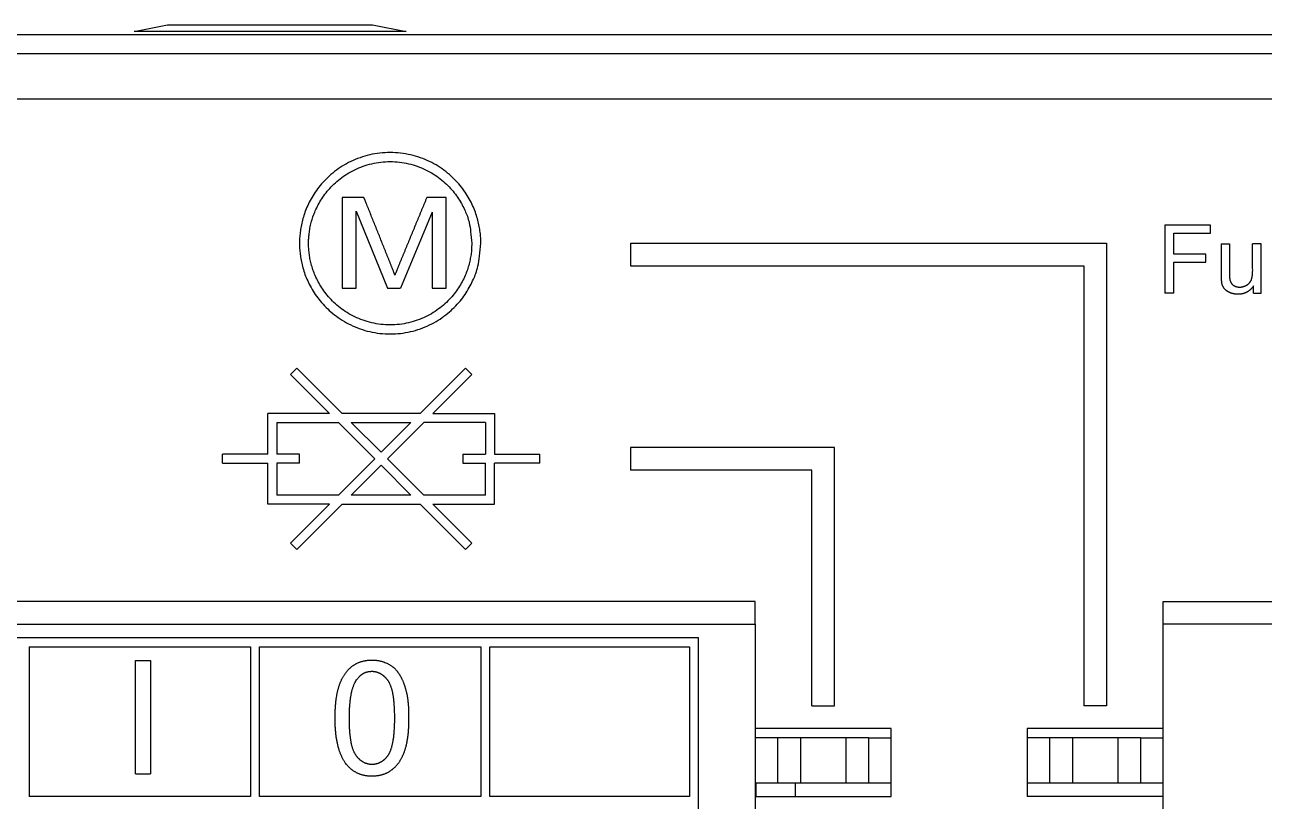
# Model space of a CAD drawing. Header units: millimetres. Extents: x 0 to 840, y -1485 to 297.
# Drawn here: x 83.947 to 86.681, y -1308.365 to -1306.653 of the extents above; entities that cross this region are included whole.
import ezdxf

# ---------------------------------------------------------------- set-up
doc = ezdxf.new("R2010")
doc.units = ezdxf.units.MM

# ---------------------------------------------------------------- blocks, each defined once
blk = doc.blocks.new('OTM30F3M_(40_60_63_80_100_125)')
at = {"linetype": 'Continuous'}
for p, q in [((7.1, 2.7121), (15.9, 2.7121)), ((15.9, 2.6121), (7.1, 2.6121)), ((9.11, 1.4541), (13.82, 1.4541)), ((15.9, 1.4541), (14.72, 1.4541))]:
    blk.add_line(p, q, dxfattribs=at)
for points in [[(12.45, 2.7611), (12.5241, 2.7758)], [(12.5241, 2.7758), (12.9759, 2.7758)], [(12.9759, 2.7758), (13.05, 2.7611)], [(7.0999, 2.7541), (22.9001, 2.7541)], [(13.05, 2.7611), (12.45, 2.7611)], [(12.9093, 2.3949), (12.9093, 2.1949)], [(12.9572, 2.3949), (12.9093, 2.3949)], [(13.1384, 2.3949), (13.0957, 2.3949)], [(13.1384, 2.1949), (13.1384, 2.3949)], [(12.94, 2.1949), (12.94, 2.3652)], [(12.94, 2.3652), (13.0094, 2.1949)], [(13.1078, 2.3623), (13.038, 2.1949)], [(13.1078, 2.3623), (13.1078, 2.1949)], [(14.8248, 2.3341), (14.7236, 2.3341)], [(14.7236, 2.3341), (14.7236, 2.1841)], [(14.8248, 2.3164), (14.8248, 2.3341)], [(14.7434, 2.3164), (14.8248, 2.3164)], [(14.7434, 2.2699), (14.7434, 2.3164)], [(13.545, 2.2941), (13.545, 2.2441)], [(13.545, 2.2941), (14.595, 2.2941)], [(14.595, 2.2941), (14.595, 1.2741)], [(14.8139, 2.2699), (14.7434, 2.2699)], [(14.8139, 2.2523), (14.8139, 2.2699)], [(14.8478, 2.2928), (14.8662, 2.2928)], [(14.9359, 2.2928), (14.9175, 2.2928)], [(14.9359, 2.1841), (14.9359, 2.2928)], [(13.545, 2.2441), (14.545, 2.2441)], [(14.545, 2.2441), (14.545, 1.2741)], [(14.7434, 2.2523), (14.8139, 2.2523)], [(14.7434, 2.1841), (14.7434, 2.2523)], [(12.9093, 2.1949), (12.94, 2.1949)], [(13.0094, 2.1949), (13.038, 2.1949)], [(13.1078, 2.1949), (13.1384, 2.1949)], [(14.9195, 2.1841), (14.9195, 2.2001)], [(14.7434, 2.1841), (14.7236, 2.1841)], [(14.9195, 2.1841), (14.9359, 2.1841)], [(12.8091, 2.0191), (12.795, 2.005)], [(12.795, 2.005), (12.8809, 1.9191)], [(12.9091, 1.9191), (12.8091, 2.0191)], [(13.1809, 2.0191), (13.0809, 1.9191)], [(13.1091, 1.9191), (13.195, 2.005)], [(13.195, 2.005), (13.1809, 2.0191)], [(12.8809, 1.9191), (12.745, 1.9191)], [(12.745, 1.8291), (12.745, 1.9191)], [(13.0809, 1.9191), (12.9091, 1.9191)], [(13.1091, 1.9191), (13.245, 1.9191)], [(13.245, 1.9191), (13.245, 1.8291)], [(12.765, 1.8991), (12.9009, 1.8991)], [(12.765, 1.8991), (12.765, 1.8291)], [(12.9009, 1.8991), (12.9809, 1.8191)], [(12.995, 1.8332), (12.9291, 1.8991)], [(12.9291, 1.8991), (13.0609, 1.8991)], [(13.0609, 1.8991), (12.995, 1.8332)], [(13.0091, 1.8191), (13.0891, 1.8991)], [(13.225, 1.8991), (13.0891, 1.8991)], [(13.225, 1.8991), (13.225, 1.8291)], [(13.545, 1.8441), (13.545, 1.7941)], [(13.995, 1.8441), (13.545, 1.8441)], [(13.995, 1.2741), (13.995, 1.8441)], [(12.745, 1.8291), (12.645, 1.8291)], [(12.645, 1.8091), (12.645, 1.8291)], [(12.645, 1.8091), (12.745, 1.8091)], [(12.745, 1.7191), (12.745, 1.8091)], [(12.815, 1.8291), (12.765, 1.8291)], [(12.765, 1.8091), (12.765, 1.7391)], [(12.815, 1.8091), (12.765, 1.8091)], [(12.815, 1.8091), (12.815, 1.8291)], [(12.9809, 1.8191), (12.9009, 1.7391)], [(12.9291, 1.7391), (12.995, 1.805)], [(12.995, 1.805), (13.0609, 1.7391)], [(13.0891, 1.7391), (13.0091, 1.8191)], [(13.175, 1.8291), (13.175, 1.8091)], [(13.175, 1.8291), (13.225, 1.8291)], [(13.175, 1.8091), (13.225, 1.8091)], [(13.225, 1.7391), (13.225, 1.8091)], [(13.245, 1.8291), (13.345, 1.8291)], [(13.245, 1.7191), (13.245, 1.8091)], [(13.345, 1.8091), (13.245, 1.8091)], [(13.345, 1.8091), (13.345, 1.8291)], [(13.945, 1.7941), (13.545, 1.7941)], [(13.945, 1.2741), (13.945, 1.7941)], [(12.9009, 1.7391), (12.765, 1.7391)], [(13.0609, 1.7391), (12.9291, 1.7391)], [(13.225, 1.7391), (13.0891, 1.7391)], [(12.8809, 1.7191), (12.745, 1.7191)], [(12.8809, 1.7191), (12.795, 1.6332)], [(12.8091, 1.6191), (12.9091, 1.7191)], [(12.9091, 1.7191), (13.0809, 1.7191)], [(13.0809, 1.7191), (13.1809, 1.6191)], [(13.1091, 1.7191), (13.245, 1.7191)], [(13.195, 1.6332), (13.1091, 1.7191)], [(12.795, 1.6332), (12.8091, 1.6191)], [(13.1809, 1.6191), (13.195, 1.6332)], [(13.82, 1.5041), (9.11, 1.5041)], [(13.82, 1.4541), (13.82, 1.5041)], [(14.72, 1.4541), (14.72, 1.5041)], [(14.72, 1.5041), (15.9, 1.5041)], [(13.82, 1.4541), (13.82, 0.9441)], [(14.72, 0.9441), (14.72, 1.4541)], [(13.695, 1.4241), (9.195, 1.4241)], [(13.695, 0.1541), (13.695, 1.4241)], [(12.219, 1.4041), (12.219, 1.0741)], [(12.219, 1.4041), (12.707, 1.4041)], [(12.707, 1.4041), (12.707, 1.0741)], [(12.727, 1.4041), (13.215, 1.4041)], [(12.727, 1.0741), (12.727, 1.4041)], [(13.215, 1.4041), (13.215, 1.0741)], [(13.235, 1.4041), (13.675, 1.4041)], [(13.235, 1.0741), (13.235, 1.4041)], [(13.675, 1.4041), (13.675, 1.0741)], [(12.4534, 1.3741), (12.4866, 1.3741)], [(12.4534, 1.1241), (12.4534, 1.3741)], [(12.4866, 1.3741), (12.4866, 1.1241)], [(13.945, 1.2741), (13.995, 1.2741)], [(14.595, 1.2741), (14.545, 1.2741)], [(12.4534, 1.1241), (12.4866, 1.1241)], [(12.707, 1.0741), (12.219, 1.0741)], [(13.215, 1.0741), (12.727, 1.0741)], [(13.675, 1.0741), (13.235, 1.0741)]]:
    blk.add_lwpolyline(points, dxfattribs=at)
for points in [[(13.215, 2.2941), (13.2147, 2.3059, 0.019023), (13.2135, 2.3183, 0.015782), (13.2115, 2.3313, 0.01526), (13.2084, 2.3449, 0.017413), (13.2042, 2.359, 0.018437), (13.1986, 2.3735, 0.019478), (13.1915, 2.3882, 0.020194), (13.1827, 2.4031, 0.021569), (13.1722, 2.4177, 0.022348), (13.1598, 2.432, 0.023652), (13.1455, 2.4456, 0.024353), (13.1294, 2.4581, 0.025558), (13.1115, 2.4693, 0.026139), (13.0919, 2.4787, 0.0271), (13.071, 2.4861, 0.027501), (13.049, 2.4912, 0.02809), (13.0264, 2.4937, 0.02827), (13.0036, 2.4938, 0.028393), (12.981, 2.4912, 0.028332), (12.959, 2.4861, 0.027969), (12.9381, 2.4787, 0.027674), (12.9185, 2.4693, 0.026884), (12.9006, 2.4581, 0.026387), (12.8844, 2.4456, 0.025289), (12.8702, 2.432, 0.024638), (12.8578, 2.4177, 0.023361), (12.8473, 2.4031, 0.022623), (12.8385, 2.3882, 0.021305), (12.8314, 2.3735, 0.020511), (12.8258, 2.359, 0.019165), (12.8216, 2.3449, 0.018459), (12.8185, 2.3313, 0.017399), (12.8165, 2.3182, 0.016453), (12.8153, 2.3059, 0.014808), (12.815, 2.2941, 0.015258), (12.8153, 2.2823, 0.015258), (12.8165, 2.27, 0.014808), (12.8185, 2.2569, 0.016453), (12.8216, 2.2433, 0.017399), (12.8258, 2.2292, 0.018459), (12.8314, 2.2147, 0.019165), (12.8385, 2.2, 0.020511), (12.8473, 2.1851, 0.021305), (12.8578, 2.1705, 0.022623), (12.8702, 2.1562, 0.023361), (12.8844, 2.1426, 0.024638), (12.9006, 2.1301, 0.025289), (12.9185, 2.1189, 0.026387), (12.9381, 2.1095, 0.026884), (12.959, 2.1021, 0.027675), (12.981, 2.097, 0.027969), (13.0036, 2.0944, 0.028328), (13.0264, 2.0945, 0.028394), (13.049, 2.097, 0.028286), (13.071, 2.1021, 0.028086), (13.0919, 2.1095, 0.02744), (13.1115, 2.1189, 0.027116), (13.1294, 2.1301, 0.026364), (13.1455, 2.1426, 0.025496), (13.1598, 2.1562, 0.023567), (13.1722, 2.1704, 0.023888), (13.1827, 2.1851, 0.024917), (13.1915, 2.2004, 0.020737), (13.1986, 2.2147, 0.012), (13.2041, 2.2277, 0.022891), (13.2084, 2.2433, 0.034855), (13.2121, 2.2657, 0.019742), (13.215, 2.2941, 0.012138)], [(13.195, 2.2941), (13.1947, 2.2835, -0.019023), (13.1937, 2.2724, -0.015782), (13.1918, 2.2606, -0.01526), (13.1891, 2.2484, -0.017413), (13.1853, 2.2357, -0.018437), (13.1802, 2.2227, -0.019478), (13.1738, 2.2094, -0.020194), (13.1659, 2.196, -0.021569), (13.1565, 2.1828, -0.022348), (13.1453, 2.17, -0.023652), (13.1325, 2.1578, -0.024353), (13.118, 2.1465, -0.025558), (13.1018, 2.1364, -0.026139), (13.0842, 2.1279, -0.0271), (13.0654, 2.1213, -0.027501), (13.0456, 2.1167, -0.02809), (13.0253, 2.1144, -0.02827), (13.0047, 2.1144, -0.028393), (12.9844, 2.1168, -0.028332), (12.9646, 2.1213, -0.027969), (12.9458, 2.128, -0.027674), (12.9282, 2.1364, -0.026884), (12.912, 2.1465, -0.026387), (12.8975, 2.1577, -0.025289), (12.8847, 2.17, -0.024638), (12.8735, 2.1828, -0.023361), (12.8641, 2.196, -0.022623), (12.8562, 2.2094, -0.021305), (12.8498, 2.2227, -0.020511), (12.8447, 2.2357, -0.019165), (12.8409, 2.2484, -0.018459), (12.8381, 2.2606, -0.017399), (12.8363, 2.2724, -0.016453), (12.8353, 2.2835, -0.014808), (12.835, 2.2941, -0.015258), (12.8353, 2.3047, -0.015258), (12.8363, 2.3158, -0.014808), (12.8381, 2.3276, -0.016453), (12.8409, 2.3398, -0.017399), (12.8447, 2.3525, -0.018459), (12.8498, 2.3655, -0.019165), (12.8562, 2.3788, -0.020511), (12.8641, 2.3922, -0.021305), (12.8735, 2.4054, -0.022623), (12.8847, 2.4182, -0.023361), (12.8975, 2.4305, -0.024638), (12.912, 2.4417, -0.025289), (12.9282, 2.4518, -0.026387), (12.9458, 2.4602, -0.026884), (12.9646, 2.4669, -0.027675), (12.9844, 2.4714, -0.027969), (13.0047, 2.4738, -0.028328), (13.0253, 2.4738, -0.028394), (13.0456, 2.4715, -0.028286), (13.0654, 2.4669, -0.028086), (13.0842, 2.4603, -0.02744), (13.1018, 2.4518, -0.027116), (13.118, 2.4417, -0.026364), (13.1325, 2.4304, -0.025496), (13.1453, 2.4182, -0.023567), (13.1565, 2.4055, -0.023888), (13.1659, 2.3922, -0.024917), (13.1738, 2.3785, -0.020737), (13.1802, 2.3655, -0.012), (13.1852, 2.3538, -0.022891), (13.1891, 2.3398, -0.034855), (13.1924, 2.3196, -0.019742), (13.195, 2.2941, -0.012138)], [(13.0254, 2.2237), (13.0249, 2.2253, 0.001004), (13.0242, 2.2269, 0.000861), (13.0236, 2.2287, 0.000759), (13.0229, 2.2306, 0.000697), (13.0221, 2.2326, 0.000634), (13.0213, 2.2348, 0.000583), (13.0204, 2.237, 0.000537), (13.0195, 2.2394, 0.000504), (13.0185, 2.2419, 0.000466), (13.0175, 2.2445, 0.000431), (13.0164, 2.2472, 0.000416), (13.0153, 2.25, 0.000425), (13.0141, 2.253, 0.000309), (13.0129, 2.256, 0.000082), (13.0117, 2.259, -0.000009), (13.0105, 2.262, -0.000001), (13.0092, 2.265, 0.000002), (13.008, 2.2681, 0), (13.0068, 2.2711, -0.000001), (13.0056, 2.2741, 0), (13.0044, 2.2771, 0), (13.0032, 2.2801), (13.002, 2.2832, 0), (13.0008, 2.2862), (12.9996, 2.2892), (12.9983, 2.2922), (12.9971, 2.2952), (12.9959, 2.2983), (12.9947, 2.3013), (12.9935, 2.3043), (12.9923, 2.3073), (12.9911, 2.3103), (12.9899, 2.3134), (12.9887, 2.3164), (12.9874, 2.3194), (12.9862, 2.3224), (12.985, 2.3254), (12.9838, 2.3285), (12.9826, 2.3315), (12.9814, 2.3345), (12.9802, 2.3375), (12.979, 2.3405), (12.9778, 2.3436), (12.9765, 2.3466), (12.9753, 2.3496), (12.9741, 2.3526), (12.9729, 2.3556), (12.9717, 2.3587), (12.9705, 2.3617), (12.9693, 2.3647), (12.9681, 2.3677), (12.9669, 2.3707), (12.9656, 2.3739), (12.9644, 2.3768), (12.9634, 2.3794), (12.962, 2.3828), (12.9599, 2.3881), (12.9572, 2.3949)], [(13.0957, 2.3949), (13.0944, 2.3919, -0.000022), (13.0932, 2.3889, -0.000023), (13.0919, 2.3858, -0.000022), (13.0907, 2.3828, -0.00002), (13.0894, 2.3798, -0.000018), (13.0882, 2.3768, -0.000016), (13.0869, 2.3737, -0.000015), (13.0857, 2.3707, -0.000013), (13.0844, 2.3677, -0.000011), (13.0832, 2.3647, -0.00001), (13.0819, 2.3617, -0.000008), (13.0807, 2.3586, -0.000006), (13.0794, 2.3556, -0.000005), (13.0782, 2.3526, -0.000003), (13.0769, 2.3496, -0.000001), (13.0757, 2.3466, 0), (13.0744, 2.3435, 0.000002), (13.0732, 2.3405, 0.000004), (13.0719, 2.3375, 0.000005), (13.0707, 2.3345, 0.000007), (13.0694, 2.3315, 0.000009), (13.0682, 2.3284, 0.00001), (13.0669, 2.3254, 0.000012), (13.0657, 2.3224, 0.000014), (13.0644, 2.3194, 0.000015), (13.0632, 2.3163, 0.000017), (13.0619, 2.3133, 0.000018), (13.0607, 2.3103, 0.00002), (13.0594, 2.3073, 0.000022), (13.0582, 2.3043, 0.000024), (13.0569, 2.3012, 0.000025), (13.0557, 2.2982, 0.000027), (13.0544, 2.2952, 0.000028), (13.0532, 2.2922, 0.00003), (13.052, 2.2891, 0.000032), (13.0507, 2.2861, 0.000033), (13.0495, 2.2831, 0.000035), (13.0482, 2.2801, 0.000037), (13.047, 2.277, 0.000038), (13.0457, 2.274, 0.000039), (13.0445, 2.271, 0.000042), (13.0432, 2.268, 0.000046), (13.042, 2.265, 0.000044), (13.0408, 2.2619, 0.000036), (13.0395, 2.2589, 0.000051), (13.0383, 2.2559, 0.000094), (13.0371, 2.2529, 0.000151), (13.0359, 2.25, 0.000241), (13.0347, 2.2473, 0.000288), (13.0337, 2.2446, 0.000286), (13.0326, 2.242, 0.000362), (13.0316, 2.2396, 0.000522), (13.0307, 2.2372, 0.000443), (13.0298, 2.235, 0.000124), (13.029, 2.233, 0.000764), (13.0282, 2.2308, 0.001719), (13.0269, 2.2276, 0.001028), (13.0254, 2.2237, 0.000593)], [(14.8478, 2.2928), (14.8478, 2.2913), (14.8478, 2.2897), (14.8478, 2.2882), (14.8478, 2.2867), (14.8478, 2.2852), (14.8478, 2.2837), (14.8478, 2.2822), (14.8478, 2.2807), (14.8478, 2.2791), (14.8478, 2.2776), (14.8478, 2.2761), (14.8478, 2.2746), (14.8478, 2.2731), (14.8478, 2.2716), (14.8478, 2.2701), (14.8478, 2.2686), (14.8478, 2.267), (14.8478, 2.2655), (14.8478, 2.264), (14.8478, 2.2625), (14.8478, 2.261), (14.8478, 2.2595), (14.8478, 2.258), (14.8478, 2.2564), (14.8478, 2.2549), (14.8478, 2.2534), (14.8478, 2.2519), (14.8478, 2.2504), (14.8478, 2.2489), (14.8478, 2.2474, 0), (14.8478, 2.2458), (14.8478, 2.2443, 0), (14.8478, 2.2428), (14.8478, 2.2413, 0), (14.8478, 2.2398, 0), (14.8478, 2.2383, 0.000001), (14.8478, 2.2368, 0), (14.8478, 2.2352, -0.000003), (14.8478, 2.2337, 0.000001), (14.8478, 2.2322, 0.000011), (14.8478, 2.2307, -0.000003), (14.8478, 2.2292, -0.000044), (14.8478, 2.2277, 0.00001), (14.8478, 2.2262, 0.000174), (14.8478, 2.2247, 0.000626), (14.8478, 2.2232, 0.001544), (14.8478, 2.2218, 0.002027), (14.8479, 2.2204, 0.002015), (14.8479, 2.2191, 0.002042), (14.848, 2.2179, 0.002115), (14.848, 2.2167, 0.00256), (14.8481, 2.2155, 0.003345), (14.8482, 2.2144, 0.002822), (14.8482, 2.2134, 0.001024), (14.8483, 2.2125, 0.004476), (14.8484, 2.2115, 0.009492), (14.8487, 2.21, 0.00567), (14.849, 2.2082, 0.003313)], [(14.8662, 2.2928), (14.8662, 2.29, 0.000001), (14.8662, 2.2873, 0.000001), (14.8662, 2.2845, 0.000001), (14.8662, 2.2818, 0.000001), (14.8662, 2.279, 0.000001), (14.8662, 2.2762, 0.000002), (14.8662, 2.2735, 0.000002), (14.8662, 2.2707, 0.000002), (14.8662, 2.268, 0.000003), (14.8662, 2.2652, 0.000003), (14.8662, 2.2625, 0.000003), (14.8662, 2.2597, 0.000003), (14.8662, 2.257, 0.000004), (14.8662, 2.2542, 0.000007), (14.8662, 2.2515, 0.000004), (14.8662, 2.2487, -0.000006), (14.8662, 2.246, 0.000008), (14.8662, 2.2432, 0.000049), (14.8662, 2.2405, -0.000004), (14.8662, 2.2377, -0.000166), (14.8662, 2.2349, 0.000049), (14.8662, 2.2322, 0.000708), (14.8663, 2.2296, 0.001329), (14.8663, 2.2271, 0.002115), (14.8663, 2.2248, 0.002756), (14.8664, 2.2226, 0.003122), (14.8665, 2.2207, 0.003706), (14.8666, 2.2189, 0.004592), (14.8667, 2.2173, 0.005769), (14.8669, 2.2158, 0.007351), (14.8671, 2.2146, 0.009487), (14.8673, 2.2135, 0.011734), (14.8675, 2.2125, 0.013027), (14.8678, 2.2116, 0.010288), (14.8681, 2.2107, 0.008706), (14.8684, 2.2098, 0.010192), (14.8688, 2.209, 0.011108), (14.8692, 2.2081, 0.011071), (14.8696, 2.2074, 0.01121), (14.8701, 2.2066, 0.01162), (14.8706, 2.2059, 0.011924), (14.8711, 2.2051, 0.012101), (14.8716, 2.2045, 0.012243), (14.8722, 2.2038, 0.012369), (14.8728, 2.2032, 0.012428), (14.8735, 2.2026, 0.012444), (14.8742, 2.202, 0.012366), (14.8749, 2.2015, 0.012237), (14.8756, 2.201, 0.011947), (14.8764, 2.2005, 0.011561), (14.8772, 2.2001, 0.011219), (14.8781, 2.1997, 0.010913), (14.879, 2.1993, 0.010634), (14.8799, 2.1989, 0.010389), (14.8808, 2.1986, 0.010167), (14.8817, 2.1984, 0.009984), (14.8827, 2.1981, 0.00982), (14.8836, 2.1979, 0.009697), (14.8846, 2.1978, 0.009582), (14.8856, 2.1976, 0.009504), (14.8866, 2.1975, 0.009449), (14.8877, 2.1975, 0.009454), (14.8887, 2.1975, 0.009378), (14.8897, 2.1975, 0.009254), (14.8908, 2.1975, 0.009081), (14.8918, 2.1976, 0.008861), (14.8929, 2.1978, 0.008694), (14.894, 2.198, 0.008568), (14.895, 2.1982, 0.008468), (14.896, 2.1984, 0.008394), (14.8971, 2.1987, 0.008349), (14.8981, 2.199, 0.008334), (14.8991, 2.1994, 0.008344), (14.9002, 2.1998, 0.008386), (14.9011, 2.2002, 0.00845), (14.9021, 2.2006, 0.008548), (14.9031, 2.2011, 0.008665), (14.904, 2.2017, 0.008819), (14.9049, 2.2022, 0.008989), (14.9058, 2.2028, 0.009199), (14.9067, 2.2034, 0.00942), (14.9075, 2.2041, 0.009685), (14.9084, 2.2047, 0.009955), (14.9091, 2.2054, 0.01027), (14.9099, 2.2062, 0.010584), (14.9106, 2.2069, 0.010941), (14.9113, 2.2077, 0.011288), (14.9119, 2.2085, 0.011687), (14.9125, 2.2094, 0.012041), (14.913, 2.2102, 0.012366), (14.9135, 2.2111, 0.012794), (14.914, 2.212, 0.013587), (14.9144, 2.213, 0.013082), (14.9148, 2.214, 0.010381), (14.9151, 2.215, 0.00854), (14.9154, 2.2161, 0.0078), (14.9157, 2.2172, 0.007211), (14.916, 2.2184, 0.00685), (14.9163, 2.2197, 0.006455), (14.9165, 2.221, 0.006109), (14.9167, 2.2224, 0.005778), (14.9169, 2.2239, 0.005531), (14.9171, 2.2254, 0.005245), (14.9172, 2.2269, 0.00499), (14.9174, 2.2286, 0.004825), (14.9174, 2.2302, 0.004797), (14.9175, 2.232, 0.004408), (14.9175, 2.2338, 0.003757), (14.9175, 2.2356, 0.002438), (14.9175, 2.2374, 0.000238), (14.9175, 2.2393, -0.000514), (14.9175, 2.2411, -0.000048), (14.9175, 2.243, 0.000107), (14.9175, 2.2448, -0.000011), (14.9175, 2.2467, -0.000049), (14.9175, 2.2485, -0.000019), (14.9175, 2.2504, -0.000008), (14.9175, 2.2522, -0.000015), (14.9175, 2.254, -0.000017), (14.9175, 2.2559, -0.000014), (14.9175, 2.2577, -0.000013), (14.9175, 2.2596, -0.000013), (14.9175, 2.2614, -0.000012), (14.9175, 2.2633, -0.000011), (14.9175, 2.2651, -0.000011), (14.9175, 2.267, -0.00001), (14.9175, 2.2688, -0.000009), (14.9175, 2.2706, -0.000009), (14.9175, 2.2725, -0.000008), (14.9175, 2.2743, -0.000007), (14.9175, 2.2762, -0.000007), (14.9175, 2.278, -0.000006), (14.9175, 2.2799, -0.000005), (14.9175, 2.2817, -0.000003), (14.9175, 2.2833, -0.000005), (14.9175, 2.2854, -0.000005), (14.9175, 2.2886, -0.000002), (14.9175, 2.2928, -0.000001)], [(14.9195, 2.2001), (14.9187, 2.199, -0.00584), (14.9179, 2.198, -0.005987), (14.9172, 2.197, -0.006138), (14.9164, 2.196, -0.006281), (14.9156, 2.1951, -0.006426), (14.9147, 2.1942, -0.006562), (14.9139, 2.1933, -0.006699), (14.9131, 2.1925, -0.006824), (14.9122, 2.1917, -0.006947), (14.9113, 2.1909, -0.007058), (14.9104, 2.1902, -0.007164), (14.9095, 2.1895, -0.007256), (14.9086, 2.1888, -0.007341), (14.9076, 2.1881, -0.007411), (14.9067, 2.1875, -0.007472), (14.9057, 2.1869, -0.007517), (14.9047, 2.1864, -0.00755), (14.9037, 2.1858, -0.007569), (14.9027, 2.1853, -0.007574), (14.9016, 2.1849, -0.007564), (14.9006, 2.1844, -0.00754), (14.8995, 2.184, -0.007504), (14.8984, 2.1837, -0.007452), (14.8973, 2.1833, -0.00739), (14.8962, 2.183, -0.007313), (14.8951, 2.1827, -0.007228), (14.894, 2.1825, -0.007129), (14.8928, 2.1823, -0.007022), (14.8916, 2.1821, -0.006906), (14.8904, 2.1819, -0.006793), (14.8892, 2.1818, -0.006651), (14.888, 2.1817, -0.006483), (14.8868, 2.1816, -0.006383), (14.8855, 2.1816, -0.006402), (14.8843, 2.1816, -0.006563), (14.883, 2.1817, -0.007032), (14.8818, 2.1817, -0.007186), (14.8805, 2.1818, -0.006918), (14.8793, 2.182, -0.006775), (14.8781, 2.1821, -0.006735), (14.8768, 2.1824, -0.006699), (14.8756, 2.1826, -0.006631), (14.8744, 2.1829, -0.006603), (14.8732, 2.1832, -0.006583), (14.8721, 2.1835, -0.006593), (14.8709, 2.1838, -0.006603), (14.8698, 2.1842, -0.006645), (14.8687, 2.1846, -0.006695), (14.8676, 2.1851, -0.006776), (14.8666, 2.1855, -0.006867), (14.8655, 2.186, -0.006992), (14.8645, 2.1865, -0.00713), (14.8635, 2.187, -0.007304), (14.8626, 2.1876, -0.007495), (14.8617, 2.1882, -0.007725), (14.8608, 2.1887, -0.007979), (14.8599, 2.1893, -0.008273), (14.8591, 2.19, -0.008597), (14.8583, 2.1906, -0.008966), (14.8576, 2.1913, -0.009371), (14.8569, 2.1919, -0.009823), (14.8562, 2.1926, -0.010319), (14.8556, 2.1933, -0.010861), (14.855, 2.1941, -0.011438), (14.8545, 2.1948, -0.010818), (14.854, 2.1955, -0.008295), (14.8535, 2.1963, -0.007247), (14.853, 2.1971, -0.007709), (14.8526, 2.1979, -0.007511), (14.8521, 2.1987, -0.0068), (14.8517, 2.1996, -0.007351), (14.8513, 2.2005, -0.00864), (14.851, 2.2014, -0.006386), (14.8506, 2.2023, -0.002105), (14.8503, 2.2031, -0.008829), (14.85, 2.2042, -0.014548), (14.8495, 2.2059, -0.006779), (14.849, 2.2082, -0.003502)], [(12.9182, 1.1458), (12.9166, 1.1479, -0.009032), (12.915, 1.1501, -0.008783), (12.9135, 1.1524, -0.008513), (12.912, 1.1548, -0.008247), (12.9106, 1.1573, -0.007966), (12.9093, 1.1599, -0.007694), (12.908, 1.1626, -0.007411), (12.9067, 1.1653, -0.007142), (12.9055, 1.1682, -0.006866), (12.9044, 1.1711, -0.006607), (12.9033, 1.1741, -0.006343), (12.9023, 1.1772, -0.006096), (12.9014, 1.1804, -0.005848), (12.9005, 1.1837, -0.005617), (12.8996, 1.1871, -0.005386), (12.8988, 1.1905, -0.005173), (12.8981, 1.1941, -0.00496), (12.8974, 1.1977, -0.004764), (12.8968, 1.2014, -0.004569), (12.8962, 1.2052, -0.00439), (12.8957, 1.2091, -0.004211), (12.8952, 1.2131, -0.004045), (12.8948, 1.2172, -0.003887), (12.8944, 1.2214, -0.003746), (12.8941, 1.2256, -0.003588), (12.8939, 1.2299, -0.003433), (12.8937, 1.2344, -0.003332), (12.8936, 1.2389, -0.00326), (12.8935, 1.2435, -0.003052), (12.8935, 1.2482, -0.002844), (12.8935, 1.2528, -0.002802), (12.8936, 1.2574, -0.002861), (12.8937, 1.2619, -0.003003), (12.8939, 1.2662, -0.003146), (12.8942, 1.2705, -0.003292), (12.8945, 1.2746, -0.003454), (12.8948, 1.2787, -0.003631), (12.8952, 1.2827, -0.003807), (12.8956, 1.2866, -0.004001), (12.8961, 1.2903, -0.004203), (12.8967, 1.294, -0.004425), (12.8973, 1.2976, -0.004653), (12.8979, 1.3011, -0.004901), (12.8986, 1.3044, -0.005155), (12.8994, 1.3077, -0.005439), (12.9002, 1.3109, -0.005739), (12.9011, 1.314, -0.006038), (12.902, 1.317, -0.006297), (12.903, 1.3199, -0.006311), (12.904, 1.3227, -0.005885), (12.905, 1.3254, -0.005821), (12.9062, 1.3281, -0.006156), (12.9073, 1.3307, -0.006421), (12.9086, 1.3333, -0.006596), (12.9098, 1.3358, -0.006801), (12.9112, 1.3382, -0.00703), (12.9125, 1.3405, -0.007259), (12.9139, 1.3428, -0.007476), (12.9154, 1.345, -0.007698), (12.9169, 1.3471, -0.007916), (12.9185, 1.3492, -0.008131), (12.9201, 1.3511, -0.008337), (12.9218, 1.3531, -0.008535), (12.9236, 1.3549, -0.008722), (12.9253, 1.3566, -0.008895), (12.9272, 1.3583, -0.009054), (12.929, 1.3599, -0.009194), (12.931, 1.3615, -0.009317), (12.933, 1.3629, -0.009414), (12.935, 1.3643, -0.009493), (12.9371, 1.3656, -0.009542), (12.9392, 1.3668, -0.009573), (12.9414, 1.3679, -0.00957), (12.9437, 1.369, -0.00955), (12.9459, 1.37, -0.009495), (12.9483, 1.3709, -0.009428), (12.9507, 1.3717, -0.009322), (12.9531, 1.3724, -0.009206), (12.9556, 1.3731, -0.009064), (12.9582, 1.3736, -0.008926), (12.9608, 1.3741, -0.008726), (12.9635, 1.3745, -0.008512), (12.9662, 1.3748, -0.008358), (12.9689, 1.375, -0.008248), (12.9718, 1.3751, -0.007875), (12.9746, 1.3752, -0.007478), (12.9775, 1.3751, -0.007368), (12.9803, 1.375, -0.007564), (12.9831, 1.3748, -0.007656), (12.9859, 1.3745, -0.007387), (12.9885, 1.3741, -0.008403), (12.9911, 1.3737, -0.010404), (12.9938, 1.3731, -0.008157), (12.9962, 1.3725, -0.002801), (12.9984, 1.3719, -0.011886), (13.0011, 1.371, -0.021366), (13.0051, 1.3693, -0.01072), (13.0103, 1.367, -0.005724)], [(12.9182, 1.1458), (12.9198, 1.1438, 0.008577), (12.9216, 1.1418, 0.00878), (12.9233, 1.1399, 0.008974), (12.9251, 1.1382, 0.009139), (12.927, 1.1365, 0.009292), (12.9289, 1.1348, 0.009415), (12.9309, 1.1333, 0.009519), (12.9329, 1.1319, 0.009591), (12.935, 1.1305, 0.009638), (12.9371, 1.1292, 0.009655), (12.9392, 1.128, 0.009642), (12.9414, 1.1269, 0.009601), (12.9437, 1.1258, 0.00953), (12.946, 1.1249, 0.009434), (12.9484, 1.124, 0.00931), (12.9508, 1.1232, 0.009167), (12.9532, 1.1225, 0.008996), (12.9557, 1.1219, 0.008812), (12.9583, 1.1213, 0.00861), (12.9609, 1.1209, 0.008404), (12.9635, 1.1205, 0.008165), (12.9662, 1.1202, 0.007926), (12.969, 1.12, 0.007702), (12.9718, 1.1198, 0.007459), (12.9746, 1.1198, 0.007229), (12.9775, 1.1198, 0.007402), (12.9803, 1.1199, 0.007752), (12.9831, 1.1201, 0.007938), (12.9858, 1.1204, 0.008141), (12.9884, 1.1208, 0.00834), (12.991, 1.1212, 0.008543), (12.9936, 1.1217, 0.008708), (12.9961, 1.1223, 0.008877), (12.9985, 1.123, 0.009016), (13.0009, 1.1238, 0.009151), (13.0032, 1.1247, 0.00925), (13.0055, 1.1256, 0.009341), (13.0078, 1.1266, 0.009397), (13.01, 1.1277, 0.009439), (13.0121, 1.1289, 0.009447), (13.0142, 1.1301, 0.009439), (13.0162, 1.1315, 0.009398), (13.0182, 1.1329, 0.00934), (13.0201, 1.1343, 0.009252), (13.022, 1.1359, 0.009148), (13.0238, 1.1375, 0.00902), (13.0256, 1.1392, 0.008877), (13.0273, 1.141, 0.008715), (13.029, 1.1428, 0.00854), (13.0306, 1.1447, 0.008353), (13.0322, 1.1467, 0.008156), (13.0338, 1.1488, 0.007951), (13.0352, 1.1509, 0.007739), (13.0367, 1.1531, 0.007525), (13.038, 1.1554, 0.007307), (13.0394, 1.1577, 0.007093), (13.0407, 1.1601, 0.006871), (13.0419, 1.1626, 0.006649), (13.0431, 1.1651, 0.006445), (13.0442, 1.1677, 0.006264), (13.0453, 1.1704, 0.00602), (13.0463, 1.1731, 0.00573), (13.0473, 1.1759, 0.005799), (13.0483, 1.1788, 0.006186), (13.0491, 1.1817, 0.006124), (13.05, 1.1848, 0.005815), (13.0508, 1.188, 0.00552), (13.0515, 1.1912, 0.005257), (13.0522, 1.1946, 0.004997), (13.0528, 1.198, 0.004762), (13.0534, 1.2016, 0.004533), (13.0539, 1.2052, 0.004327), (13.0544, 1.2089, 0.004124), (13.0549, 1.2128, 0.003939), (13.0552, 1.2167, 0.003764), (13.0556, 1.2207, 0.00361), (13.0559, 1.2248, 0.003442), (13.0561, 1.229, 0.003278), (13.0563, 1.2333, 0.003171), (13.0564, 1.2377, 0.003109), (13.0565, 1.2422, 0.002887), (13.0565, 1.2468, 0.002595), (13.0565, 1.2513, 0.002399), (13.0564, 1.2558, 0.002269), (13.0563, 1.2602, 0.002384), (13.0562, 1.2644, 0.002631), (13.056, 1.2686, 0.002844), (13.0558, 1.2726, 0.003062), (13.0555, 1.2765, 0.003308), (13.0552, 1.2802, 0.003574), (13.0548, 1.2839, 0.003869), (13.0544, 1.2874, 0.004201), (13.054, 1.2908, 0.004541), (13.0535, 1.2941, 0.004873), (13.0529, 1.2973, 0.005361), (13.0523, 1.3004, 0.006059), (13.0517, 1.3033, 0.006292), (13.051, 1.3061, 0.005778), (13.0502, 1.3089, 0.004969), (13.0495, 1.3115, 0.003515), (13.0487, 1.3141, 0.003105), (13.0479, 1.3167, 0.003768), (13.047, 1.3192, 0.004149), (13.0461, 1.3217, 0.004267), (13.0452, 1.3241, 0.00446), (13.0443, 1.3265, 0.004746), (13.0433, 1.3288, 0.005011), (13.0423, 1.3311, 0.005272), (13.0413, 1.3333, 0.005537), (13.0402, 1.3355, 0.005822), (13.0391, 1.3376, 0.0061), (13.0379, 1.3396, 0.006387), (13.0367, 1.3416, 0.006676), (13.0355, 1.3436, 0.006983), (13.0342, 1.3454, 0.00718), (13.0329, 1.3473, 0.007267), (13.0316, 1.349, 0.007456), (13.0302, 1.3508, 0.007716), (13.0287, 1.3524, 0.007603), (13.0273, 1.354, 0.00718), (13.0257, 1.3556, 0.007992), (13.0242, 1.3571, 0.009596), (13.0225, 1.3585, 0.007347), (13.0209, 1.3599, 0.002557), (13.0195, 1.3611, 0.010374), (13.0175, 1.3625, 0.017857), (13.0144, 1.3645, 0.008703), (13.0103, 1.367, 0.0046)], [(13.0105, 1.1655), (13.0117, 1.1672, 0.013376), (13.0127, 1.1691, 0.012318), (13.0138, 1.171, 0.011296), (13.0148, 1.1731, 0.010399), (13.0157, 1.1754, 0.009539), (13.0166, 1.1777, 0.008787), (13.0175, 1.1802, 0.008075), (13.0183, 1.1828, 0.007457), (13.019, 1.1856, 0.006873), (13.0197, 1.1885, 0.006368), (13.0204, 1.1915, 0.005891), (13.021, 1.1946, 0.005478), (13.0216, 1.1979, 0.005086), (13.0222, 1.2013, 0.004747), (13.0227, 1.2049, 0.004425), (13.0231, 1.2085, 0.004145), (13.0235, 1.2123, 0.003877), (13.0238, 1.2163, 0.003642), (13.0241, 1.2203, 0.003421), (13.0244, 1.2245, 0.003228), (13.0246, 1.2289, 0.003036), (13.0248, 1.2333, 0.002865), (13.0249, 1.2379, 0.002717), (13.025, 1.2426, 0.002585), (13.025, 1.2475, 0.002419), (13.025, 1.2523, 0.002399), (13.0249, 1.257, 0.002549), (13.0248, 1.2616, 0.002684), (13.0246, 1.2661, 0.002833), (13.0244, 1.2704, 0.003004), (13.0241, 1.2746, 0.003196), (13.0238, 1.2787, 0.00339), (13.0235, 1.2826, 0.003612), (13.0231, 1.2864, 0.003848), (13.0227, 1.2901, 0.004118), (13.0222, 1.2936, 0.004401), (13.0217, 1.297, 0.004725), (13.0211, 1.3003, 0.005069), (13.0205, 1.3034, 0.005465), (13.0198, 1.3064, 0.005885), (13.0191, 1.3093, 0.006368), (13.0183, 1.312, 0.006878), (13.0175, 1.3146, 0.007478), (13.0167, 1.3171, 0.00813), (13.0158, 1.3195, 0.008834), (13.0148, 1.3217, 0.00951), (13.0139, 1.3238, 0.010507), (13.0128, 1.3257, 0.011883), (13.0117, 1.3276, 0.012399), (13.0106, 1.3293, 0.011392), (13.0095, 1.3308, 0.009971), (13.0083, 1.3324, 0.007497), (13.0071, 1.3338, 0.006756), (13.0059, 1.3352, 0.007793), (13.0046, 1.3365, 0.008366), (13.0034, 1.3378, 0.008443), (13.0021, 1.339, 0.008655), (13.0008, 1.3402, 0.008979), (12.9994, 1.3412, 0.009265), (12.9981, 1.3422, 0.009491), (12.9967, 1.3432, 0.009717), (12.9953, 1.3441, 0.009921), (12.9939, 1.3449, 0.010103), (12.9924, 1.3457, 0.010246), (12.991, 1.3463, 0.010363), (12.9895, 1.347, 0.010443), (12.988, 1.3475, 0.010485), (12.9865, 1.348, 0.010486), (12.9849, 1.3485, 0.010459), (12.9833, 1.3488, 0.010406), (12.9817, 1.3491, 0.010278), (12.9801, 1.3494, 0.010101), (12.9785, 1.3496, 0.009993), (12.9768, 1.3497, 0.009907), (12.9751, 1.3497, 0.009416), (12.9734, 1.3497, 0.008892), (12.9717, 1.3496, 0.008935), (12.9701, 1.3495, 0.009169), (12.9685, 1.3493, 0.009414), (12.9669, 1.3491, 0.009631), (12.9653, 1.3488, 0.009831), (12.9638, 1.3484, 0.009996), (12.9623, 1.348, 0.010152), (12.9608, 1.3475, 0.010282), (12.9593, 1.3469, 0.01034), (12.9579, 1.3463, 0.010322), (12.9565, 1.3457, 0.010423), (12.9552, 1.345, 0.010608), (12.9538, 1.3442, 0.010246), (12.9525, 1.3434, 0.009486), (12.9512, 1.3425, 0.010342), (12.95, 1.3415, 0.012112), (12.9487, 1.3405, 0.009), (12.9475, 1.3394, 0.003062), (12.9465, 1.3385, 0.01236), (12.9452, 1.3371, 0.020213), (12.9433, 1.3349, 0.009392), (12.9409, 1.3318, 0.004854)], [(13.0105, 1.1655), (13.0094, 1.1639, -0.007001), (13.0082, 1.1624, -0.007287), (13.007, 1.1609, -0.007589), (13.0058, 1.1595, -0.007879), (13.0045, 1.1582, -0.008183), (13.0033, 1.1569, -0.008473), (13.002, 1.1557, -0.00877), (13.0007, 1.1546, -0.009046), (12.9994, 1.1535, -0.009322), (12.998, 1.1525, -0.009571), (12.9967, 1.1515, -0.009812), (12.9953, 1.1507, -0.010019), (12.9939, 1.1498, -0.010207), (12.9924, 1.1491, -0.010357), (12.991, 1.1484, -0.010479), (12.9895, 1.1478, -0.010561), (12.988, 1.1472, -0.010606), (12.9865, 1.1467, -0.010609), (12.9849, 1.1463, -0.010579), (12.9834, 1.1459, -0.010514), (12.9818, 1.1456, -0.010393), (12.9802, 1.1454, -0.010237), (12.9786, 1.1452, -0.010085), (12.9769, 1.1451, -0.009898), (12.9752, 1.1451, -0.00962), (12.9736, 1.1451, -0.009615), (12.9719, 1.1452, -0.009872), (12.9703, 1.1453, -0.010071), (12.9687, 1.1456, -0.010247), (12.9671, 1.1458, -0.010392), (12.9655, 1.1462, -0.010507), (12.9639, 1.1466, -0.01058), (12.9624, 1.1471, -0.010616), (12.9609, 1.1476, -0.010614), (12.9594, 1.1482, -0.010572), (12.958, 1.1489, -0.010494), (12.9565, 1.1496, -0.010376), (12.9551, 1.1504, -0.01023), (12.9537, 1.1513, -0.010045), (12.9523, 1.1522, -0.009839), (12.9509, 1.1532, -0.009605), (12.9496, 1.1543, -0.009368), (12.9483, 1.1554, -0.009082), (12.947, 1.1566, -0.008775), (12.9457, 1.1579, -0.008525), (12.9445, 1.1592, -0.008361), (12.9432, 1.1606, -0.007892), (12.942, 1.162, -0.007148), (12.9408, 1.1635, -0.007464), (12.9397, 1.1651, -0.008832), (12.9385, 1.1668, -0.010442), (12.9374, 1.1686, -0.012646), (12.9364, 1.1706, -0.012447), (12.9354, 1.1726, -0.010812), (12.9344, 1.1748, -0.009728), (12.9335, 1.1772, -0.009077), (12.9326, 1.1796, -0.008361), (12.9318, 1.1822, -0.007676), (12.931, 1.185, -0.007051), (12.9303, 1.1878, -0.006524), (12.9296, 1.1908, -0.006023), (12.929, 1.194, -0.005586), (12.9284, 1.1972, -0.005174), (12.9279, 1.2006, -0.004817), (12.9274, 1.2042, -0.00448), (12.9269, 1.2078, -0.004186), (12.9265, 1.2116, -0.003907), (12.9262, 1.2156, -0.003662), (12.9259, 1.2196, -0.003432), (12.9256, 1.2238, -0.00323), (12.9254, 1.2281, -0.003031), (12.9252, 1.2326, -0.002857), (12.9251, 1.2372, -0.0027), (12.925, 1.2419, -0.002544), (12.925, 1.2468, -0.002436), (12.925, 1.2517, -0.002571), (12.9251, 1.2565, -0.002788), (12.9252, 1.2611, -0.002925), (12.9254, 1.2656, -0.003081), (12.9256, 1.27, -0.003254), (12.9259, 1.2743, -0.003446), (12.9262, 1.2785, -0.003639), (12.9266, 1.2825, -0.003863), (12.927, 1.2864, -0.004102), (12.9275, 1.2902, -0.004353), (12.9281, 1.2938, -0.004595), (12.9286, 1.2973, -0.004942), (12.9293, 1.3007, -0.005375), (12.93, 1.304, -0.00559), (12.9307, 1.3072, -0.005559), (12.9315, 1.3102, -0.006553), (12.9323, 1.3131, -0.008429), (12.9333, 1.3159, -0.006944), (12.9342, 1.3185, -0.002492), (12.935, 1.3208, -0.010631), (12.9362, 1.3235, -0.021033), (12.9382, 1.3272, -0.01162), (12.9409, 1.3318, -0.006508)]]:
    blk.add_lwpolyline(points, format="xyb", dxfattribs=at)
at = {"color": 5, "linetype": 'Continuous'}
for points in [[(14.12, 1.2241), (13.82, 1.2241)], [(13.87, 1.2041), (13.82, 1.2041)], [(13.87, 1.1041), (13.87, 1.2041)], [(13.92, 1.2041), (13.87, 1.2041)], [(14.02, 1.2041), (13.92, 1.2041)], [(13.92, 1.2041), (13.92, 1.1041)], [(14.07, 1.2041), (14.02, 1.2041)], [(14.02, 1.2041), (14.02, 1.1041)], [(14.07, 1.2041), (14.07, 1.1041)], [(14.07, 1.2041), (14.12, 1.2041)], [(14.12, 1.0741), (14.12, 1.2241)], [(14.12, 1.2041), (14.12, 1.2041)], [(13.87, 1.1041), (13.82, 1.1041)], [(13.8226, 1.0741), (13.8226, 1.1041)], [(13.92, 1.1041), (13.87, 1.1041)], [(13.908, 1.1041), (13.908, 1.0741)], [(14.02, 1.1041), (13.92, 1.1041)], [(14.07, 1.1041), (14.02, 1.1041)], [(14.12, 1.1041), (14.07, 1.1041)], [(13.82, 1.0741), (14.12, 1.0741)]]:
    blk.add_lwpolyline(points, dxfattribs=at)
at = {"color": 1, "linetype": 'Continuous'}
for points in [[(14.72, 1.2241), (14.42, 1.2241)], [(14.42, 1.2241), (14.42, 1.0741)], [(14.42, 1.2041), (14.42, 1.2041)], [(14.47, 1.2041), (14.42, 1.2041)], [(14.47, 1.1041), (14.47, 1.2041)], [(14.52, 1.2041), (14.47, 1.2041)], [(14.62, 1.2041), (14.52, 1.2041)], [(14.52, 1.2041), (14.52, 1.1041)], [(14.67, 1.2041), (14.62, 1.2041)], [(14.62, 1.2041), (14.62, 1.1041)], [(14.67, 1.2041), (14.67, 1.1041)], [(14.67, 1.2041), (14.72, 1.2041)], [(14.47, 1.1041), (14.42, 1.1041)], [(14.52, 1.1041), (14.47, 1.1041)], [(14.62, 1.1041), (14.52, 1.1041)], [(14.67, 1.1041), (14.62, 1.1041)], [(14.72, 1.1041), (14.67, 1.1041)], [(14.72, 1.0741), (14.42, 1.0741)]]:
    blk.add_lwpolyline(points, dxfattribs=at)

msp = doc.modelspace()

# ---------------------------------------------------------------- block references
msp.add_blockref('OTM30F3M_(40_60_63_80_100_125)', (71.7381, -1309.4286))

doc.saveas('drawing.dxf')
